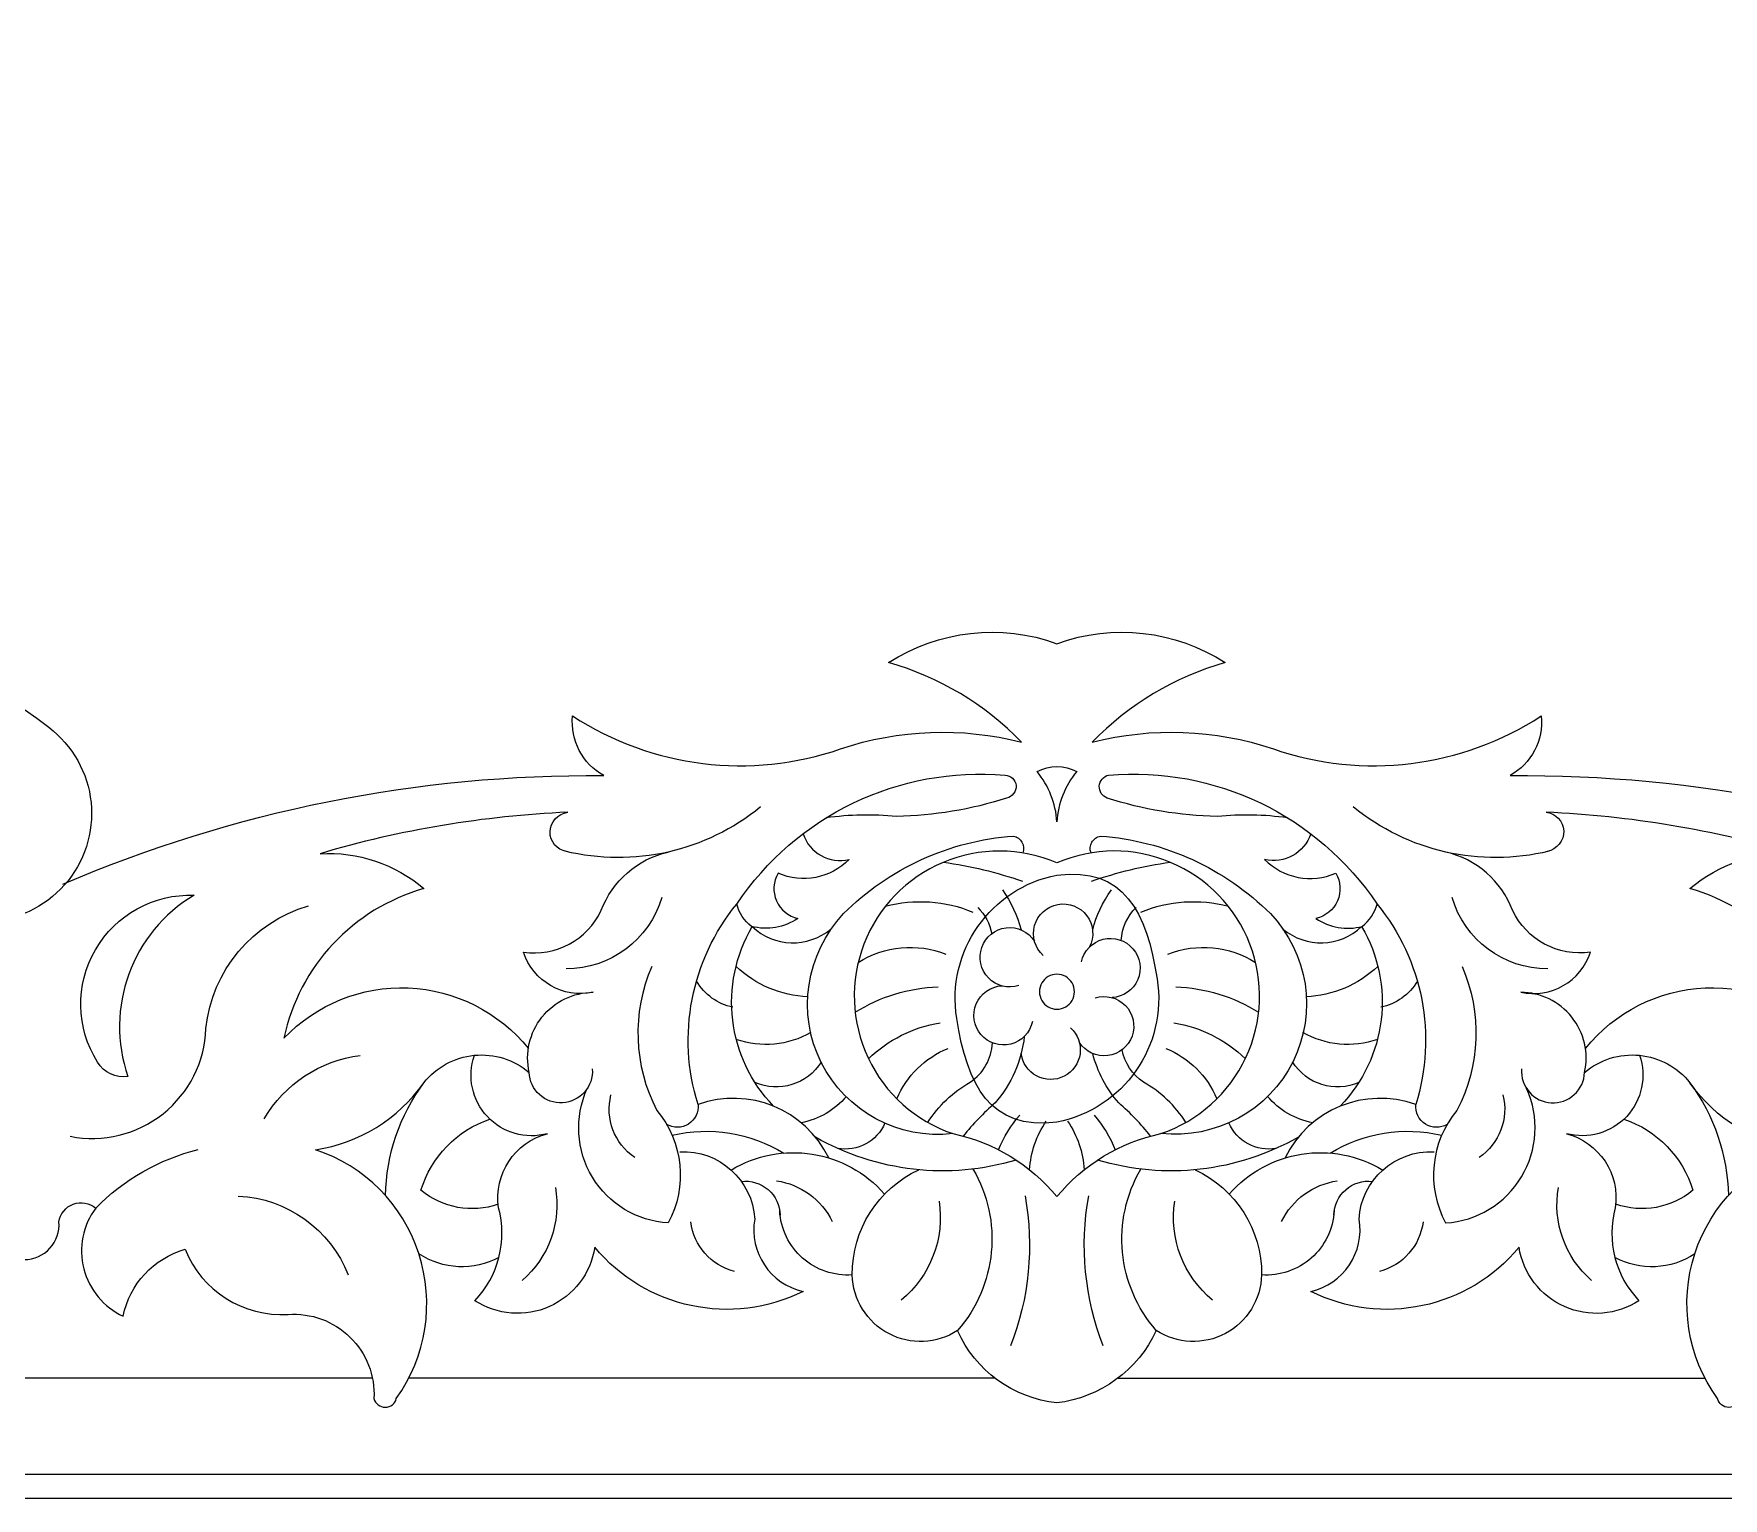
# Model space of a CAD drawing. Header units: millimetres. Extents: x 4333 to 4578, y 940 to 1198.
# Drawn here: x 4391.9 to 4462.3, y 1076.4 to 1137.4 of the extents above; entities that cross this region are included whole.
import ezdxf

# ---------------------------------------------------------------- set-up
doc = ezdxf.new("R2010")
doc.units = ezdxf.units.MM
doc.header["$MEASUREMENT"] = 0
doc.layers.add('SITARA ALL', color=18, linetype='Continuous', true_color=0x000000)

msp = doc.modelspace()

# ---------------------------------------------------------------- linework, layer by layer
at = {"layer": 'SITARA ALL', "lineweight": 9}
for points, knots in [([(4332.512, 1198.401), (4332.512, 1198.401), (4576.512, 1198.401), (4576.512, 1198.401), (4576.512, 1198.401), (4576.512, 1076.401), (4576.512, 1076.401), (4576.512, 1076.401), (4332.512, 1076.401), (4332.512, 1076.401), (4332.512, 1076.401), (4332.512, 1198.401), (4332.512, 1198.401)], [0, 0, 0, 0, 0.25, 0.25, 0.25, 0.5, 0.5, 0.5, 0.75, 0.75, 0.75, 1, 1, 1, 1]), ([(4338.513, 1111.068), (4338.513, 1111.068), (4338.513, 1135.113), (4338.513, 1135.113), (4338.513, 1135.113), (4334.512, 1135.113), (4334.512, 1135.113), (4334.512, 1135.113), (4334.512, 1077.401), (4334.512, 1077.401), (4334.512, 1077.401), (4434.512, 1077.401), (4434.512, 1077.401), (4434.512, 1077.401), (4534.512, 1077.401), (4534.512, 1077.401), (4534.512, 1077.401), (4534.512, 1135.113), (4534.512, 1135.113), (4534.512, 1135.113), (4531.36, 1135.113), (4531.36, 1135.113), (4531.36, 1135.113), (4531.36, 1109.118), (4531.36, 1109.118)], [0, 0, 0, 0, 0.111111, 0.111111, 0.111111, 0.222222, 0.222222, 0.222222, 0.333333, 0.333333, 0.333333, 0.444444, 0.444444, 0.444444, 0.555556, 0.555556, 0.555556, 0.666667, 0.666667, 0.666667, 0.777778, 0.777778, 0.777778, 1, 1, 1, 1]), ([(4374.183, 1110.187), (4380.067, 1113.377), (4387.299, 1112.714), (4392.512, 1108.515), (4393.511, 1107.761), (4394.151, 1106.624), (4394.277, 1105.377), (4394.403, 1104.131), (4393.999, 1102.884), (4393.17, 1101.945), (4392.342, 1101.006), (4391.159, 1100.455), (4389.907, 1100.425), (4388.655, 1100.395), (4387.442, 1100.894), (4386.569, 1101.792), (4386.252, 1102.494), (4386.496, 1103.323), (4387.144, 1103.74), (4387.792, 1104.157), (4388.711, 1103.959), (4389.219, 1103.38), (4389.783, 1103.42), (4390.259, 1103.815), (4390.403, 1104.362), (4390.547, 1104.909), (4390.338, 1105.479), (4389.867, 1105.791), (4387.484, 1106.995), (4384.812, 1107.504), (4382.153, 1107.261), (4383.749, 1106.346), (4384.647, 1104.569), (4384.436, 1102.741), (4384.225, 1100.913), (4382.915, 1099.378), (4381.152, 1098.851)], [0, 0, 0, 0, 0.076923, 0.076923, 0.076923, 0.153846, 0.153846, 0.153846, 0.230769, 0.230769, 0.230769, 0.307692, 0.307692, 0.307692, 0.384615, 0.384615, 0.384615, 0.461538, 0.461538, 0.461538, 0.538462, 0.538462, 0.538462, 0.615385, 0.615385, 0.615385, 0.692308, 0.692308, 0.692308, 0.769231, 0.769231, 0.769231, 0.846154, 0.846154, 0.846154, 1, 1, 1, 1]), ([(4393.098, 1101.974), (4400.212, 1105.033), (4407.89, 1106.575), (4415.633, 1106.5), (4414.748, 1106.999), (4414.239, 1107.973), (4414.335, 1108.984), (4417.646, 1106.83), (4421.762, 1106.323), (4425.495, 1107.613), (4427.929, 1108.437), (4430.551, 1108.533), (4433.039, 1107.889), (4431.52, 1109.467), (4429.61, 1110.612), (4427.502, 1111.207), (4429.585, 1112.556), (4432.182, 1112.847), (4434.512, 1111.995), (4436.842, 1112.848), (4439.439, 1112.555), (4441.522, 1111.207), (4439.414, 1110.612), (4437.504, 1109.467), (4435.985, 1107.889), (4438.472, 1108.533), (4441.095, 1108.437), (4443.529, 1107.613), (4447.263, 1106.324), (4451.379, 1106.829), (4454.689, 1108.984), (4454.785, 1107.973), (4454.276, 1106.999), (4453.391, 1106.5), (4461.134, 1106.575), (4468.811, 1105.033), (4475.926, 1101.974)], [0, 0, 0, 0, 0.076923, 0.076923, 0.076923, 0.153846, 0.153846, 0.153846, 0.230769, 0.230769, 0.230769, 0.307692, 0.307692, 0.307692, 0.384615, 0.384615, 0.384615, 0.461538, 0.461538, 0.461538, 0.538462, 0.538462, 0.538462, 0.615385, 0.615385, 0.615385, 0.692308, 0.692308, 0.692308, 0.769231, 0.769231, 0.769231, 0.846154, 0.846154, 0.846154, 1, 1, 1, 1]), ([(4423.938, 1104.079), (4424.201, 1103.274), (4425.037, 1102.807), (4425.86, 1103.008), (4425.085, 1102.222), (4423.905, 1101.996), (4422.895, 1102.438), (4422.69, 1102.086), (4422.666, 1101.656), (4422.83, 1101.283), (4422.994, 1100.91), (4423.324, 1100.638), (4423.722, 1100.551), (4423.158, 1100.168), (4422.456, 1100.047), (4421.796, 1100.218), (4421.487, 1100.447), (4421.268, 1100.778), (4421.177, 1101.152), (4423.65, 1104.839), (4427.933, 1106.895), (4432.357, 1106.525), (4432.596, 1106.51), (4432.789, 1106.323), (4432.811, 1106.085), (4432.833, 1105.847), (4432.65, 1105.622), (4432.418, 1105.563), (4430.934, 1105.089), (4429.388, 1104.832), (4427.83, 1104.799), (4426.855, 1104.895), (4425.871, 1104.875), (4424.901, 1104.739)], [0, 0, 0, 0, 0.083333, 0.083333, 0.083333, 0.166667, 0.166667, 0.166667, 0.25, 0.25, 0.25, 0.333333, 0.333333, 0.333333, 0.416667, 0.416667, 0.416667, 0.5, 0.5, 0.5, 0.583333, 0.583333, 0.583333, 0.666667, 0.666667, 0.666667, 0.75, 0.75, 0.75, 0.833333, 0.833333, 0.833333, 1, 1, 1, 1]), ([(4435.338, 1106.668), (4434.824, 1106.953), (4434.2, 1106.953), (4433.686, 1106.668), (4434.176, 1106.075), (4434.465, 1105.341), (4434.512, 1104.573), (4434.558, 1105.341), (4434.848, 1106.075), (4435.338, 1106.668)], [0, 0, 0, 0, 0.333333, 0.333333, 0.333333, 0.666667, 0.666667, 0.666667, 1, 1, 1, 1]), ([(4444.123, 1104.739), (4443.153, 1104.875), (4442.169, 1104.895), (4441.194, 1104.799), (4439.636, 1104.832), (4438.09, 1105.089), (4436.606, 1105.563), (4436.398, 1105.64), (4436.265, 1105.843), (4436.277, 1106.063), (4436.29, 1106.284), (4436.452, 1106.472), (4436.667, 1106.525), (4441.091, 1106.897), (4445.372, 1104.838), (4447.847, 1101.152)], [0, 0, 0, 0, 0.166667, 0.166667, 0.166667, 0.333333, 0.333333, 0.333333, 0.5, 0.5, 0.5, 0.666667, 0.666667, 0.666667, 1, 1, 1, 1]), ([(4414.083, 1103.336), (4413.684, 1103.406), (4413.394, 1103.753), (4413.397, 1104.158), (4413.4, 1104.563), (4413.736, 1104.912), (4414.136, 1104.975), (4410.638, 1104.822), (4407.173, 1104.242), (4403.816, 1103.249), (4405.392, 1103.339), (4406.942, 1102.817), (4408.142, 1101.792), (4405.192, 1100.959), (4402.948, 1098.563), (4402.311, 1095.564), (4403.658, 1096.974), (4405.546, 1097.736), (4407.494, 1097.655), (4409.442, 1097.575), (4411.269, 1096.651), (4412.495, 1095.136)], [0, 0, 0, 0, 0.125, 0.125, 0.125, 0.25, 0.25, 0.25, 0.375, 0.375, 0.375, 0.5, 0.5, 0.5, 0.625, 0.625, 0.625, 0.75, 0.75, 0.75, 1, 1, 1, 1]), ([(4456.529, 1095.136), (4457.753, 1096.653), (4459.571, 1097.571), (4461.518, 1097.655), (4463.466, 1097.739), (4465.364, 1096.972), (4466.713, 1095.564), (4466.075, 1098.563), (4463.832, 1100.96), (4460.882, 1101.792), (4462.082, 1102.817), (4463.632, 1103.339), (4465.208, 1103.249), (4461.851, 1104.242), (4458.386, 1104.822), (4454.888, 1104.975), (4455.29, 1104.931), (4455.602, 1104.603), (4455.625, 1104.199), (4455.648, 1103.795), (4455.336, 1103.425), (4454.941, 1103.336)], [0, 0, 0, 0, 0.125, 0.125, 0.125, 0.25, 0.25, 0.25, 0.375, 0.375, 0.375, 0.5, 0.5, 0.5, 0.625, 0.625, 0.625, 0.75, 0.75, 0.75, 1, 1, 1, 1]), ([(4435.932, 1103.281), (4435.878, 1103.426), (4435.891, 1103.587), (4435.966, 1103.723), (4436.042, 1103.858), (4436.174, 1103.953), (4436.325, 1103.983), (4438.996, 1103.788), (4441.509, 1102.64), (4443.406, 1100.751), (4444.982, 1099.1), (4445.359, 1096.641), (4444.353, 1094.593), (4443.346, 1092.546), (4441.117, 1091.349), (4438.847, 1091.589), (4440.407, 1092.119), (4441.683, 1093.261), (4442.381, 1094.752), (4443.08, 1096.244), (4443.143, 1097.948), (4442.551, 1099.484), (4441.959, 1101.021), (4440.766, 1102.25), (4439.247, 1102.887), (4437.729, 1103.525), (4436.024, 1103.519), (4434.512, 1102.865), (4433, 1103.517), (4431.287, 1103.524), (4429.769, 1102.884), (4428.252, 1102.245), (4427.063, 1101.022), (4426.473, 1099.484), (4425.883, 1097.947), (4425.946, 1096.235), (4426.646, 1094.745), (4427.347, 1093.254), (4428.617, 1092.116), (4430.177, 1091.589), (4427.91, 1091.328), (4425.721, 1092.509), (4424.694, 1094.547), (4423.668, 1096.586), (4424.058, 1099.085), (4425.618, 1100.751), (4427.515, 1102.641), (4430.028, 1103.788), (4432.699, 1103.983), (4432.85, 1103.953), (4432.981, 1103.858), (4433.057, 1103.723), (4433.133, 1103.588), (4433.145, 1103.426), (4433.092, 1103.281)], [0, 0, 0, 0, 0.052632, 0.052632, 0.052632, 0.105263, 0.105263, 0.105263, 0.157895, 0.157895, 0.157895, 0.210526, 0.210526, 0.210526, 0.263158, 0.263158, 0.263158, 0.315789, 0.315789, 0.315789, 0.368421, 0.368421, 0.368421, 0.421053, 0.421053, 0.421053, 0.473684, 0.473684, 0.473684, 0.526316, 0.526316, 0.526316, 0.578947, 0.578947, 0.578947, 0.631579, 0.631579, 0.631579, 0.684211, 0.684211, 0.684211, 0.736842, 0.736842, 0.736842, 0.789474, 0.789474, 0.789474, 0.842105, 0.842105, 0.842105, 0.894737, 0.894737, 0.894737, 1, 1, 1, 1]), ([(4445.086, 1104.079), (4444.824, 1103.275), (4443.986, 1102.809), (4443.164, 1103.008), (4443.94, 1102.222), (4445.118, 1101.995), (4446.129, 1102.438), (4446.335, 1102.087), (4446.36, 1101.658), (4446.197, 1101.285), (4446.034, 1100.912), (4445.699, 1100.639), (4445.302, 1100.551), (4445.866, 1100.168), (4446.568, 1100.047), (4447.228, 1100.218), (4447.537, 1100.447), (4447.756, 1100.778), (4447.847, 1101.152), (4449.755, 1098.818), (4450.361, 1095.679), (4449.463, 1092.802), (4447.344, 1093.556), (4444.999, 1092.599), (4444.016, 1090.576)], [0, 0, 0, 0, 0.111111, 0.111111, 0.111111, 0.222222, 0.222222, 0.222222, 0.333333, 0.333333, 0.333333, 0.444444, 0.444444, 0.444444, 0.555556, 0.555556, 0.555556, 0.666667, 0.666667, 0.666667, 0.777778, 0.777778, 0.777778, 1, 1, 1, 1]), ([(4415.157, 1094.28), (4415.182, 1093.929), (4415.066, 1093.581), (4414.833, 1093.317), (4414.6, 1093.052), (4414.269, 1092.892), (4413.918, 1092.872), (4413.566, 1092.852), (4413.22, 1092.975), (4412.96, 1093.212), (4412.699, 1093.449), (4412.544, 1093.782), (4412.53, 1094.134), (4412.35, 1094.944), (4412.544, 1095.791), (4413.06, 1096.44), (4413.576, 1097.089), (4414.363, 1097.47), (4415.193, 1097.476), (4413.94, 1097.207), (4412.686, 1097.931), (4412.29, 1099.15), (4413.636, 1098.954), (4414.95, 1099.659), (4415.531, 1100.889), (4415.993, 1102.112), (4417.038, 1103.024), (4418.313, 1103.317)], [0, 0, 0, 0, 0.1, 0.1, 0.1, 0.2, 0.2, 0.2, 0.3, 0.3, 0.3, 0.4, 0.4, 0.4, 0.5, 0.5, 0.5, 0.6, 0.6, 0.6, 0.7, 0.7, 0.7, 0.8, 0.8, 0.8, 1, 1, 1, 1]), ([(4456.494, 1094.134), (4456.673, 1094.945), (4456.476, 1095.794), (4455.958, 1096.442), (4455.44, 1097.091), (4454.662, 1097.471), (4453.831, 1097.476), (4455.086, 1097.208), (4456.339, 1097.929), (4456.734, 1099.15), (4455.39, 1098.954), (4454.074, 1099.661), (4453.493, 1100.889), (4453.03, 1102.113), (4451.987, 1103.024), (4450.711, 1103.317)], [0, 0, 0, 0, 0.166667, 0.166667, 0.166667, 0.333333, 0.333333, 0.333333, 0.5, 0.5, 0.5, 0.666667, 0.666667, 0.666667, 1, 1, 1, 1]), ([(4434.512, 1102.359), (4431.74, 1101.819), (4429.894, 1099.179), (4430.338, 1096.389), (4430.782, 1093.6), (4431.709, 1091.721), (4434.512, 1092.068), (4437.284, 1092.608), (4439.13, 1095.248), (4438.686, 1098.038), (4438.242, 1100.827), (4437.315, 1102.706), (4434.512, 1102.359)], [0, 0, 0, 0, 0.25, 0.25, 0.25, 0.5, 0.5, 0.5, 0.75, 0.75, 0.75, 1, 1, 1, 1]), ([(4398.574, 1101.519), (4396.887, 1101.583), (4395.304, 1100.707), (4394.462, 1099.245), (4393.619, 1097.782), (4393.646, 1095.991), (4394.548, 1094.564), (4394.813, 1094.129), (4395.311, 1093.893), (4395.815, 1093.965), (4394.827, 1096.817), (4395.982, 1099.973), (4398.574, 1101.519)], [0, 0, 0, 0, 0.25, 0.25, 0.25, 0.5, 0.5, 0.5, 0.75, 0.75, 0.75, 1, 1, 1, 1]), ([(4393.413, 1091.476), (4394.777, 1091.208), (4396.19, 1091.552), (4397.278, 1092.417), (4398.366, 1093.283), (4399.019, 1094.575), (4399.063, 1095.964), (4399.314, 1098.377), (4401.005, 1100.398), (4403.334, 1101.075)], [0, 0, 0, 0, 0.25, 0.25, 0.25, 0.5, 0.5, 0.5, 1, 1, 1, 1]), ([(4425.008, 1090.576), (4424.023, 1092.598), (4421.679, 1093.558), (4419.561, 1092.802), (4418.662, 1095.679), (4419.27, 1098.817), (4421.177, 1101.152)], [0, 0, 0, 0, 0.333333, 0.333333, 0.333333, 1, 1, 1, 1]), ([(4433.943, 1099.007), (4433.595, 1099.321), (4433.455, 1099.804), (4433.582, 1100.255), (4433.709, 1100.706), (4434.087, 1101.048), (4434.547, 1101.134), (4435.008, 1101.22), (4435.477, 1101.038), (4435.759, 1100.664), (4436.041, 1100.29), (4436.083, 1099.782), (4435.872, 1099.364)], [0, 0, 0, 0, 0.2, 0.2, 0.2, 0.4, 0.4, 0.4, 0.6, 0.6, 0.6, 1, 1, 1, 1]), ([(4422.71, 1092.73), (4420.769, 1094.74), (4420.406, 1097.801), (4421.819, 1100.212), (4422.73, 1099.354), (4424.136, 1099.309), (4425.098, 1100.11)], [0, 0, 0, 0, 0.333333, 0.333333, 0.333333, 1, 1, 1, 1]), ([(4432.922, 1097.761), (4432.477, 1097.616), (4431.988, 1097.737), (4431.66, 1098.072), (4431.333, 1098.408), (4431.227, 1098.905), (4431.382, 1099.347), (4431.537, 1099.789), (4431.93, 1100.105), (4432.395, 1100.162), (4432.86, 1100.219), (4433.321, 1100.001), (4433.578, 1099.61)], [0, 0, 0, 0, 0.2, 0.2, 0.2, 0.4, 0.4, 0.4, 0.6, 0.6, 0.6, 1, 1, 1, 1]), ([(4443.926, 1100.11), (4444.889, 1099.31), (4446.295, 1099.353), (4447.205, 1100.212), (4448.619, 1097.802), (4448.253, 1094.742), (4446.314, 1092.73)], [0, 0, 0, 0, 0.333333, 0.333333, 0.333333, 1, 1, 1, 1]), ([(4435.533, 1098.746), (4435.631, 1099.204), (4435.98, 1099.567), (4436.434, 1099.683), (4436.888, 1099.798), (4437.372, 1099.642), (4437.677, 1099.286), (4437.982, 1098.931), (4438.059, 1098.433), (4437.876, 1098.002), (4437.693, 1097.571), (4437.274, 1097.28), (4436.807, 1097.253)], [0, 0, 0, 0, 0.2, 0.2, 0.2, 0.4, 0.4, 0.4, 0.6, 0.6, 0.6, 1, 1, 1, 1]), ([(4417.635, 1098.549), (4416.797, 1096.62), (4416.874, 1094.418), (4417.847, 1092.554), (4418.949, 1091.237), (4419.135, 1089.378), (4418.318, 1087.867), (4417.017, 1087.945), (4415.836, 1088.658), (4415.162, 1089.774), (4414.487, 1090.89), (4414.409, 1092.276), (4414.945, 1093.465)], [0, 0, 0, 0, 0.2, 0.2, 0.2, 0.4, 0.4, 0.4, 0.6, 0.6, 0.6, 1, 1, 1, 1]), ([(4435.241, 1097.5), (4435.241, 1097.239), (4435.102, 1096.998), (4434.877, 1096.868), (4434.651, 1096.738), (4434.373, 1096.738), (4434.147, 1096.868), (4433.922, 1096.998), (4433.783, 1097.239), (4433.783, 1097.5), (4433.783, 1097.76), (4433.922, 1098.001), (4434.147, 1098.131), (4434.373, 1098.261), (4434.651, 1098.261), (4434.877, 1098.131), (4435.102, 1098.001), (4435.241, 1097.76), (4435.241, 1097.5)], [0, 0, 0, 0, 0.166667, 0.166667, 0.166667, 0.333333, 0.333333, 0.333333, 0.5, 0.5, 0.5, 0.666667, 0.666667, 0.666667, 0.833333, 0.833333, 0.833333, 1, 1, 1, 1]), ([(4451.389, 1098.549), (4452.228, 1096.622), (4452.149, 1094.417), (4451.177, 1092.554), (4450.074, 1091.235), (4449.887, 1089.379), (4450.705, 1087.867), (4452.01, 1087.949), (4453.19, 1088.666), (4453.863, 1089.786), (4454.536, 1090.906), (4454.619, 1092.276), (4454.079, 1093.465)], [0, 0, 0, 0, 0.2, 0.2, 0.2, 0.4, 0.4, 0.4, 0.6, 0.6, 0.6, 1, 1, 1, 1]), ([(4433.491, 1096.253), (4433.393, 1095.795), (4433.044, 1095.432), (4432.59, 1095.316), (4432.136, 1095.201), (4431.652, 1095.357), (4431.347, 1095.713), (4431.042, 1096.068), (4430.965, 1096.566), (4431.148, 1096.997), (4431.331, 1097.429), (4431.75, 1097.719), (4432.217, 1097.746)], [0, 0, 0, 0, 0.2, 0.2, 0.2, 0.4, 0.4, 0.4, 0.6, 0.6, 0.6, 1, 1, 1, 1]), ([(4436.102, 1097.239), (4436.547, 1097.383), (4437.036, 1097.262), (4437.364, 1096.927), (4437.691, 1096.592), (4437.797, 1096.094), (4437.642, 1095.652), (4437.487, 1095.21), (4437.094, 1094.894), (4436.629, 1094.837), (4436.164, 1094.781), (4435.703, 1094.998), (4435.446, 1095.389)], [0, 0, 0, 0, 0.2, 0.2, 0.2, 0.4, 0.4, 0.4, 0.6, 0.6, 0.6, 1, 1, 1, 1]), ([(4435.081, 1095.992), (4435.381, 1095.721), (4435.529, 1095.319), (4435.476, 1094.917), (4435.424, 1094.516), (4435.174, 1094.164), (4434.813, 1093.98), (4434.453, 1093.795), (4434.025, 1093.799), (4433.668, 1093.991), (4433.311, 1094.182), (4433.071, 1094.54), (4433.026, 1094.943)], [0, 0, 0, 0, 0.2, 0.2, 0.2, 0.4, 0.4, 0.4, 0.6, 0.6, 0.6, 1, 1, 1, 1]), ([(4429.136, 1092.055), (4429.579, 1092.748), (4430.184, 1093.323), (4430.899, 1093.731), (4431.45, 1094.099), (4431.795, 1094.705), (4431.829, 1095.368)], [0, 0, 0, 0, 0.333333, 0.333333, 0.333333, 1, 1, 1, 1]), ([(4433.152, 1095.636), (4433.039, 1094.609), (4432.613, 1093.642), (4431.933, 1092.865), (4431.449, 1092.448), (4431.007, 1091.986), (4430.611, 1091.485)], [0, 0, 0, 0, 0.333333, 0.333333, 0.333333, 1, 1, 1, 1]), ([(4439.888, 1092.055), (4439.445, 1092.748), (4438.84, 1093.323), (4438.125, 1093.731), (4437.657, 1094.043), (4437.334, 1094.531), (4437.229, 1095.084)], [0, 0, 0, 0, 0.333333, 0.333333, 0.333333, 1, 1, 1, 1]), ([(4373.076, 1081.402), (4377.226, 1082.887), (4381.811, 1082.579), (4385.727, 1080.553), (4386.357, 1080.41), (4387.011, 1080.41), (4387.641, 1080.553), (4388.338, 1080.714), (4388.927, 1081.178), (4389.245, 1081.819), (4389.564, 1082.46), (4389.58, 1083.206), (4389.287, 1083.859), (4388.993, 1084.511), (4388.423, 1084.998), (4387.732, 1085.185), (4387.041, 1085.373), (4386.307, 1085.243), (4385.724, 1084.828), (4386.254, 1086.754), (4388.067, 1088.043), (4390.06, 1087.915), (4390.024, 1087.511), (4390.16, 1087.11), (4390.435, 1086.811), (4390.709, 1086.512), (4391.094, 1086.342), (4391.5, 1086.342), (4391.905, 1086.342), (4392.292, 1086.513), (4392.566, 1086.813), (4392.84, 1087.112), (4392.975, 1087.511), (4392.939, 1087.915), (4392.99, 1088.25), (4393.218, 1088.531), (4393.535, 1088.65), (4393.852, 1088.769), (4394.212, 1088.705), (4394.471, 1088.487), (4393.934, 1087.762), (4393.752, 1086.835), (4393.975, 1085.961), (4394.198, 1085.087), (4394.797, 1084.363), (4395.616, 1083.984), (4395.888, 1085.32), (4396.882, 1086.394), (4398.192, 1086.772), (4398.892, 1085.037), (4400.619, 1083.944), (4402.486, 1084.056), (4403.44, 1084.125), (4404.379, 1083.782), (4405.063, 1083.113), (4405.747, 1082.444), (4406.112, 1081.509), (4406.064, 1080.553), (4406.119, 1080.339), (4406.313, 1080.19), (4406.534, 1080.192), (4406.755, 1080.195), (4406.944, 1080.338), (4406.994, 1080.553), (4408.249, 1082.303), (4408.596, 1084.545), (4407.929, 1086.593), (4407.262, 1088.64), (4405.676, 1090.242), (4403.631, 1090.917), (4405.451, 1091.193), (4407.079, 1092.199), (4408.14, 1093.704), (4408.656, 1094.355), (4409.415, 1094.769), (4410.242, 1094.85), (4411.068, 1094.932), (4411.896, 1094.672), (4412.53, 1094.134)], [0, 0, 0, 0, 0.037037, 0.037037, 0.037037, 0.074074, 0.074074, 0.074074, 0.111111, 0.111111, 0.111111, 0.148148, 0.148148, 0.148148, 0.185185, 0.185185, 0.185185, 0.222222, 0.222222, 0.222222, 0.259259, 0.259259, 0.259259, 0.296296, 0.296296, 0.296296, 0.333333, 0.333333, 0.333333, 0.37037, 0.37037, 0.37037, 0.407407, 0.407407, 0.407407, 0.444444, 0.444444, 0.444444, 0.481481, 0.481481, 0.481481, 0.518519, 0.518519, 0.518519, 0.555556, 0.555556, 0.555556, 0.592593, 0.592593, 0.592593, 0.62963, 0.62963, 0.62963, 0.666667, 0.666667, 0.666667, 0.703704, 0.703704, 0.703704, 0.740741, 0.740741, 0.740741, 0.777778, 0.777778, 0.777778, 0.814815, 0.814815, 0.814815, 0.851852, 0.851852, 0.851852, 0.888889, 0.888889, 0.888889, 0.925926, 0.925926, 0.925926, 1, 1, 1, 1]), ([(4418.803, 1090.83), (4420.436, 1090.912), (4421.83, 1089.658), (4421.925, 1088.026), (4421.685, 1086.644), (4422.571, 1085.318), (4423.941, 1085.016), (4420.974, 1083.537), (4417.376, 1084.3), (4415.262, 1086.853), (4415.09, 1085.763), (4414.38, 1084.835), (4413.373, 1084.384), (4412.366, 1083.934), (4411.192, 1084.029), (4410.266, 1084.628), (4411.253, 1085.656), (4411.628, 1087.126), (4411.251, 1088.5), (4411.041, 1089.898), (4411.921, 1091.229), (4413.289, 1091.585), (4412.387, 1091.34), (4411.424, 1091.613), (4410.786, 1092.295), (4410.147, 1092.976), (4409.941, 1093.966), (4410.244, 1094.849)], [0, 0, 0, 0, 0.1, 0.1, 0.1, 0.2, 0.2, 0.2, 0.3, 0.3, 0.3, 0.4, 0.4, 0.4, 0.5, 0.5, 0.5, 0.6, 0.6, 0.6, 0.7, 0.7, 0.7, 0.8, 0.8, 0.8, 1, 1, 1, 1]), ([(4438.413, 1091.485), (4438.017, 1091.986), (4437.575, 1092.448), (4437.091, 1092.865), (4436.572, 1093.458), (4436.199, 1094.164), (4436.002, 1094.926)], [0, 0, 0, 0, 0.333333, 0.333333, 0.333333, 1, 1, 1, 1]), ([(4458.78, 1094.849), (4459.087, 1093.967), (4458.882, 1092.988), (4458.246, 1092.303), (4457.611, 1091.619), (4456.638, 1091.344), (4455.735, 1091.585), (4457.103, 1091.231), (4457.982, 1089.898), (4457.773, 1088.5), (4457.397, 1087.126), (4457.771, 1085.656), (4458.758, 1084.628), (4457.834, 1084.027), (4456.668, 1083.933), (4455.66, 1084.381), (4454.652, 1084.828), (4453.937, 1085.764), (4453.762, 1086.853), (4451.65, 1084.299), (4448.051, 1083.539), (4445.083, 1085.016), (4446.453, 1085.319), (4447.341, 1086.644), (4447.099, 1088.026), (4447.192, 1089.658), (4448.588, 1090.91), (4450.221, 1090.83)], [0, 0, 0, 0, 0.1, 0.1, 0.1, 0.2, 0.2, 0.2, 0.3, 0.3, 0.3, 0.4, 0.4, 0.4, 0.5, 0.5, 0.5, 0.6, 0.6, 0.6, 0.7, 0.7, 0.7, 0.8, 0.8, 0.8, 1, 1, 1, 1]), ([(4453.867, 1094.28), (4453.842, 1093.928), (4453.959, 1093.581), (4454.193, 1093.316), (4454.426, 1093.051), (4454.754, 1092.891), (4455.106, 1092.872), (4455.459, 1092.853), (4455.804, 1092.976), (4456.065, 1093.213), (4456.326, 1093.451), (4456.48, 1093.782), (4456.494, 1094.134), (4457.127, 1094.672), (4457.951, 1094.931), (4458.778, 1094.85), (4459.605, 1094.77), (4460.367, 1094.354), (4460.884, 1093.704)], [0, 0, 0, 0, 0.142857, 0.142857, 0.142857, 0.285714, 0.285714, 0.285714, 0.428571, 0.428571, 0.428571, 0.571429, 0.571429, 0.571429, 0.714286, 0.714286, 0.714286, 1, 1, 1, 1]), ([(4495.948, 1081.402), (4491.795, 1082.887), (4487.214, 1082.581), (4483.297, 1080.553), (4482.667, 1080.41), (4482.013, 1080.41), (4481.383, 1080.553), (4480.687, 1080.712), (4480.098, 1081.175), (4479.779, 1081.814), (4479.46, 1082.454), (4479.446, 1083.206), (4479.737, 1083.859), (4480.029, 1084.511), (4480.598, 1084.998), (4481.287, 1085.186), (4481.976, 1085.375), (4482.717, 1085.242), (4483.3, 1084.828), (4482.768, 1086.756), (4480.959, 1088.045), (4478.964, 1087.915), (4479, 1087.511), (4478.865, 1087.111), (4478.591, 1086.812), (4478.318, 1086.513), (4477.929, 1086.342), (4477.524, 1086.342), (4477.119, 1086.342), (4476.732, 1086.512), (4476.459, 1086.81), (4476.185, 1087.109), (4476.049, 1087.511), (4476.085, 1087.915), (4476.032, 1088.25), (4475.803, 1088.531), (4475.484, 1088.649), (4475.166, 1088.768), (4474.812, 1088.707), (4474.553, 1088.487), (4475.09, 1087.764), (4475.274, 1086.839), (4475.053, 1085.966), (4474.832, 1085.093), (4474.224, 1084.364), (4473.408, 1083.984), (4473.135, 1085.321), (4472.143, 1086.394), (4470.832, 1086.772), (4470.134, 1085.038), (4468.403, 1083.945), (4466.538, 1084.056), (4465.582, 1084.124), (4464.643, 1083.778), (4463.959, 1083.108), (4463.275, 1082.437), (4462.911, 1081.51), (4462.96, 1080.553), (4462.91, 1080.339), (4462.72, 1080.187), (4462.5, 1080.184), (4462.28, 1080.182), (4462.084, 1080.34), (4462.029, 1080.553), (4460.773, 1082.297), (4460.421, 1084.535), (4461.082, 1086.58), (4461.744, 1088.625), (4463.354, 1090.239), (4465.393, 1090.917), (4463.574, 1091.193), (4461.945, 1092.2), (4460.884, 1093.704), (4461.889, 1092.342), (4462.447, 1090.701), (4462.482, 1089.009)], [0, 0, 0, 0, 0.038462, 0.038462, 0.038462, 0.076923, 0.076923, 0.076923, 0.115385, 0.115385, 0.115385, 0.153846, 0.153846, 0.153846, 0.192308, 0.192308, 0.192308, 0.230769, 0.230769, 0.230769, 0.269231, 0.269231, 0.269231, 0.307692, 0.307692, 0.307692, 0.346154, 0.346154, 0.346154, 0.384615, 0.384615, 0.384615, 0.423077, 0.423077, 0.423077, 0.461538, 0.461538, 0.461538, 0.5, 0.5, 0.5, 0.538462, 0.538462, 0.538462, 0.576923, 0.576923, 0.576923, 0.615385, 0.615385, 0.615385, 0.653846, 0.653846, 0.653846, 0.692308, 0.692308, 0.692308, 0.730769, 0.730769, 0.730769, 0.769231, 0.769231, 0.769231, 0.807692, 0.807692, 0.807692, 0.846154, 0.846154, 0.846154, 0.884615, 0.884615, 0.884615, 0.923077, 0.923077, 0.923077, 1, 1, 1, 1]), ([(4419.561, 1092.802), (4419.593, 1092.478), (4419.44, 1092.162), (4419.165, 1091.986), (4418.89, 1091.811), (4418.535, 1091.807), (4418.254, 1091.974)], [0, 0, 0, 0, 0.333333, 0.333333, 0.333333, 1, 1, 1, 1]), ([(4450.77, 1091.974), (4450.49, 1091.806), (4450.139, 1091.81), (4449.863, 1091.984), (4449.587, 1092.158), (4449.432, 1092.477), (4449.463, 1092.802)], [0, 0, 0, 0, 0.333333, 0.333333, 0.333333, 1, 1, 1, 1]), ([(4411.234, 1088.645), (4410.135, 1088.267), (4408.918, 1088.488), (4408.021, 1089.226), (4408.441, 1090.622), (4409.513, 1091.727), (4410.894, 1092.19)], [0, 0, 0, 0, 0.333333, 0.333333, 0.333333, 1, 1, 1, 1]), ([(4430.177, 1091.589), (4431.877, 1091.232), (4433.407, 1090.305), (4434.512, 1088.964), (4435.617, 1090.306), (4437.147, 1091.231), (4438.847, 1091.589)], [0, 0, 0, 0, 0.333333, 0.333333, 0.333333, 1, 1, 1, 1]), ([(4458.13, 1092.19), (4459.511, 1091.727), (4460.583, 1090.622), (4461.003, 1089.226), (4460.107, 1088.488), (4458.89, 1088.268), (4457.79, 1088.645)], [0, 0, 0, 0, 0.333333, 0.333333, 0.333333, 1, 1, 1, 1]), ([(4421.366, 1089.599), (4421.769, 1089.645), (4422.174, 1089.52), (4422.48, 1089.254), (4422.787, 1088.988), (4422.968, 1088.603), (4422.978, 1088.197)], [0, 0, 0, 0, 0.333333, 0.333333, 0.333333, 1, 1, 1, 1]), ([(4446.046, 1088.197), (4446.056, 1088.603), (4446.236, 1088.986), (4446.542, 1089.253), (4446.848, 1089.519), (4447.255, 1089.645), (4447.658, 1089.599)], [0, 0, 0, 0, 0.333333, 0.333333, 0.333333, 1, 1, 1, 1]), ([(4446.061, 1088.372), (4446.019, 1087.615), (4445.677, 1086.907), (4445.109, 1086.406), (4444.542, 1085.905), (4443.794, 1085.652), (4443.038, 1085.704), (4443.013, 1084.677), (4442.437, 1083.743), (4441.53, 1083.261), (4440.623, 1082.779), (4439.516, 1082.83), (4438.652, 1083.384), (4437.887, 1081.731), (4436.32, 1080.59), (4434.512, 1080.369), (4432.694, 1080.563), (4431.116, 1081.713), (4430.372, 1083.384), (4429.51, 1082.827), (4428.413, 1082.777), (4427.504, 1083.256), (4426.595, 1083.734), (4426.015, 1084.677), (4425.986, 1085.704), (4425.23, 1085.651), (4424.485, 1085.903), (4423.917, 1086.404), (4423.349, 1086.904), (4423.006, 1087.616), (4422.963, 1088.372)], [0, 0, 0, 0, 0.090909, 0.090909, 0.090909, 0.181818, 0.181818, 0.181818, 0.272727, 0.272727, 0.272727, 0.363636, 0.363636, 0.363636, 0.454545, 0.454545, 0.454545, 0.545455, 0.545455, 0.545455, 0.636364, 0.636364, 0.636364, 0.727273, 0.727273, 0.727273, 0.818182, 0.818182, 0.818182, 1, 1, 1, 1])]:
    msp.add_open_spline(points, degree=3, knots=knots, dxfattribs=at)
for points in [[(4422.17, 1105.197), (4419.894, 1103.34), (4416.877, 1102.657), (4414.022, 1103.35)], [(4455.002, 1103.35), (4452.148, 1102.656), (4449.131, 1103.341), (4446.854, 1105.197)], [(4429.793, 1102.896), (4430.91, 1102.738), (4432.009, 1102.472), (4433.074, 1102.102)], [(4435.95, 1102.102), (4437.015, 1102.472), (4438.114, 1102.738), (4439.231, 1102.896)], [(4418.051, 1101.425), (4417.53, 1099.66), (4415.907, 1098.449), (4414.067, 1098.448)], [(4427.369, 1101.059), (4428.577, 1101.38), (4429.858, 1101.295), (4431.012, 1100.816)], [(4432.243, 1101.743), (4432.603, 1101.239), (4432.867, 1100.673), (4433.022, 1100.073)], [(4436.002, 1100.073), (4436.157, 1100.673), (4436.421, 1101.239), (4436.781, 1101.743)], [(4438.012, 1100.816), (4439.166, 1101.295), (4440.447, 1101.38), (4441.655, 1101.059)], [(4454.957, 1098.448), (4453.117, 1098.448), (4451.496, 1099.661), (4450.973, 1101.425)], [(4431.214, 1101.011), (4431.514, 1100.713), (4431.716, 1100.33), (4431.795, 1099.915)], [(4437.195, 1099.632), (4437.222, 1100.152), (4437.441, 1100.644), (4437.81, 1101.011)], [(4426.235, 1098.714), (4427.327, 1099.405), (4428.683, 1099.536), (4429.887, 1099.066)], [(4439.137, 1099.066), (4440.341, 1099.536), (4441.697, 1099.405), (4442.789, 1098.714)], [(4421.015, 1096.85), (4420.38, 1096.986), (4419.829, 1097.38), (4419.497, 1097.938)], [(4424.136, 1097.287), (4423.018, 1097.334), (4421.955, 1097.784), (4421.145, 1098.554)], [(4447.879, 1098.554), (4447.069, 1097.784), (4446.006, 1097.334), (4444.888, 1097.287)], [(4449.527, 1097.938), (4449.195, 1097.38), (4448.644, 1096.986), (4448.009, 1096.85)], [(4426.108, 1096.641), (4427.146, 1097.295), (4428.339, 1097.662), (4429.565, 1097.703)], [(4439.459, 1097.703), (4440.685, 1097.662), (4441.878, 1097.295), (4442.916, 1096.641)], [(4424.265, 1095.796), (4423.319, 1095.258), (4422.186, 1095.154), (4421.157, 1095.511)], [(4426.661, 1094.71), (4427.48, 1095.498), (4428.52, 1096.018), (4429.642, 1096.203)], [(4439.382, 1096.203), (4440.504, 1096.018), (4441.544, 1095.498), (4442.363, 1094.71)], [(4447.867, 1095.511), (4446.838, 1095.154), (4445.705, 1095.258), (4444.759, 1095.796)], [(4427.847, 1093.034), (4428.249, 1093.991), (4429.017, 1094.748), (4429.978, 1095.138)], [(4439.046, 1095.138), (4440.007, 1094.748), (4440.774, 1093.991), (4441.177, 1093.034)], [(4401.484, 1092.204), (4402.34, 1093.656), (4403.82, 1094.632), (4405.492, 1094.848)], [(4424.699, 1094.578), (4424.121, 1093.641), (4422.938, 1093.276), (4421.931, 1093.721)], [(4447.093, 1093.721), (4446.087, 1093.275), (4444.904, 1093.642), (4444.325, 1094.578)], [(4406.542, 1089.009), (4406.577, 1090.701), (4407.135, 1092.342), (4408.14, 1093.704)], [(4416.927, 1090.598), (4416.078, 1091.167), (4415.682, 1092.211), (4415.936, 1093.2)], [(4425.741, 1093.136), (4425.257, 1092.568), (4424.593, 1092.181), (4423.859, 1092.04)], [(4445.165, 1092.04), (4444.431, 1092.181), (4443.767, 1092.568), (4443.283, 1093.136)], [(4453.088, 1093.2), (4453.343, 1092.211), (4452.945, 1091.168), (4452.097, 1090.598)], [(4432.083, 1090.915), (4432.296, 1091.443), (4432.595, 1091.931), (4432.966, 1092.362)], [(4436.058, 1092.362), (4436.43, 1091.931), (4436.728, 1091.443), (4436.941, 1090.915)], [(4418.481, 1091.523), (4420.07, 1091.891), (4421.74, 1091.624), (4423.134, 1090.779)], [(4427.35, 1092.033), (4427.018, 1091.262), (4426.197, 1090.823), (4425.371, 1090.974)], [(4433.374, 1090.084), (4433.417, 1090.807), (4433.656, 1091.505), (4434.066, 1092.103)], [(4434.958, 1092.103), (4435.368, 1091.505), (4435.607, 1090.807), (4435.65, 1090.084)], [(4443.653, 1090.974), (4442.827, 1090.822), (4442.006, 1091.262), (4441.674, 1092.033)], [(4445.89, 1090.779), (4447.284, 1091.624), (4448.954, 1091.891), (4450.543, 1091.523)], [(4394.471, 1088.487), (4395.643, 1089.676), (4397.12, 1090.522), (4398.74, 1090.93)], [(4420.942, 1090.071), (4423.031, 1091.335), (4425.73, 1090.909), (4427.333, 1089.066)], [(4432.82, 1090.486), (4430.02, 1089.646), (4426.995, 1089.991), (4424.455, 1091.44)], [(4444.569, 1091.44), (4442.029, 1089.991), (4439.005, 1089.646), (4436.204, 1090.486)], [(4441.691, 1089.066), (4443.292, 1090.911), (4445.992, 1091.333), (4448.082, 1090.071)], [(4422.833, 1089.623), (4423.836, 1089.474), (4424.704, 1088.841), (4425.154, 1087.932)], [(4425.986, 1085.704), (4425.973, 1087.579), (4427.058, 1089.291), (4428.759, 1090.081)], [(4431.015, 1090.11), (4432.271, 1087.965), (4432.011, 1085.254), (4430.372, 1083.384)], [(4438.652, 1083.384), (4437.012, 1085.253), (4436.754, 1087.965), (4438.009, 1090.11)], [(4440.265, 1090.081), (4441.966, 1089.292), (4443.05, 1087.579), (4443.038, 1085.704)], [(4443.87, 1087.932), (4444.32, 1088.842), (4445.188, 1089.473), (4446.191, 1089.623)], [(4400.411, 1088.987), (4402.45, 1088.889), (4404.244, 1087.6), (4404.991, 1085.699)], [(4413.619, 1089.347), (4413.873, 1087.904), (4413.348, 1086.432), (4412.239, 1085.474)], [(4429.604, 1088.781), (4429.844, 1087.223), (4429.243, 1085.653), (4428.025, 1084.652)], [(4433.187, 1088.991), (4433.565, 1086.895), (4433.355, 1084.735), (4432.583, 1082.751)], [(4436.441, 1082.751), (4435.668, 1084.735), (4435.459, 1086.895), (4435.837, 1088.991)], [(4440.999, 1084.652), (4439.78, 1085.653), (4439.18, 1087.223), (4439.42, 1088.781)], [(4456.785, 1085.474), (4455.675, 1086.431), (4455.151, 1087.904), (4455.405, 1089.347)], [(4421.075, 1085.848), (4420.103, 1086.098), (4419.382, 1086.919), (4419.258, 1087.915)], [(4449.765, 1087.915), (4449.642, 1086.919), (4448.921, 1086.099), (4447.949, 1085.848)], [(4411.27, 1086.434), (4410.218, 1085.858), (4408.931, 1085.917), (4407.935, 1086.586)], [(4461.089, 1086.586), (4460.094, 1085.916), (4458.807, 1085.858), (4457.754, 1086.434)], [(4405.998, 1081.402), (4405.998, 1081.402), (4388.982, 1081.402), (4388.982, 1081.402)], [(4431.933, 1081.402), (4431.933, 1081.402), (4407.514, 1081.402), (4407.514, 1081.402)], [(4437.057, 1081.402), (4437.057, 1081.402), (4461.51, 1081.402), (4461.51, 1081.402)]]:
    msp.add_open_spline(points, degree=3, dxfattribs=at)

doc.saveas('drawing.dxf')
